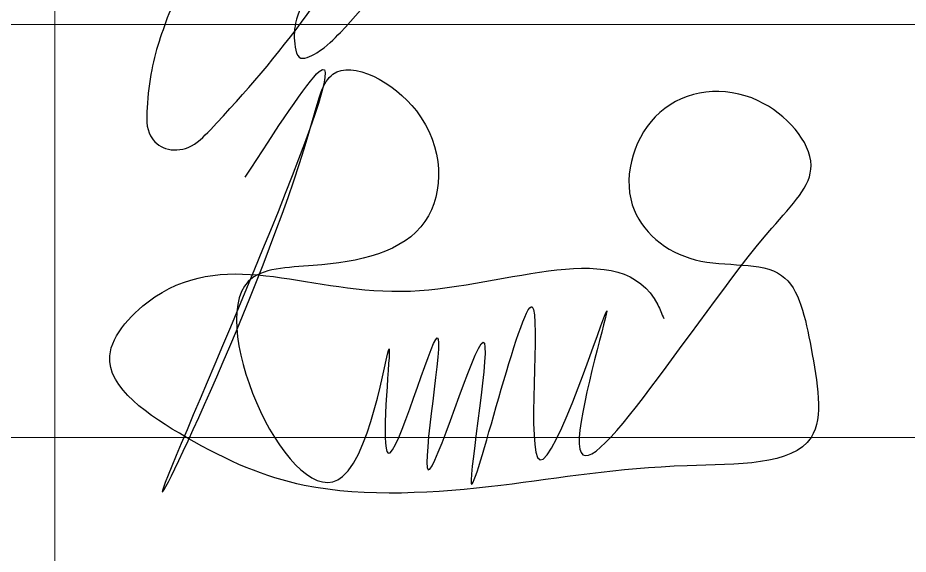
# Model space of a CAD drawing. Header units: millimetres. Extents: x -149347 to 251215, y -2929184 to -2541447.
# Drawn here: x 175975 to 177013, y -2691500 to -2690875 of the extents above; entities that cross this region are included whole.
import ezdxf

# ---------------------------------------------------------------- set-up
doc = ezdxf.new("R2010")
doc.units = ezdxf.units.MM

# ---------------------------------------------------------------- blocks, each defined once
blk = doc.blocks.new('mekteb')
at = {"linetype": 'Continuous', "lineweight": 15}
for p, q in [((124843.3, -1843866.5), (124843.3, -1849366.4)), ((120843.4, -1847866.4), (139343.2, -1847866.4)), ((120843.4, -1848366.4), (127343.3, -1848366.4))]:
    blk.add_line(p, q, dxfattribs=at)
at = {"lineweight": 30}
for points, knots in [([(125148.8, -1847549.4), (125116.2, -1847597.7), (125052.9, -1847691.3), (124993.7, -1847817.5), (124960.3, -1847910.1), (124954.7, -1847962.6), (124953.3, -1848000.3), (124977.1, -1848020.4), (125008.8, -1848017.7), (125067.3, -1847956.9), (125141.3, -1847870.5), (125228.3, -1847735.3), (125304, -1847625.8), (125354.3, -1847525.5), (125382.9, -1847444), (125386.4, -1847385.3), (125387.3, -1847332.4), (125345.4, -1847313.5), (125292.8, -1847334.7), (125238.2, -1847386.4), (125173, -1847461.4), (125114.6, -1847542.6), (125066.5, -1847619.6), (125041.1, -1847686.6), (125034.9, -1847743), (125034.5, -1847789.8), (125065.7, -1847815.6), (125116.7, -1847793.1), (125157.5, -1847740.5), (125205.2, -1847685.1), (125243.1, -1847657.2), (125245.5, -1847624.8), (125207.3, -1847662.9), (125196.4, -1847700.1), (125159.1, -1847764.9), (125151.8, -1847821.5), (125133.1, -1847861.5), (125132.2, -1847887.3), (125138.4, -1847912.6), (125168.7, -1847897.2), (125212.4, -1847852.5), (125269.1, -1847781.6), (125329.8, -1847717.7), (125357.6, -1847677), (125374.8, -1847654.5), (125376.8, -1847632.4), (125348.2, -1847639.9), (125333.5, -1847670.1), (125313.3, -1847708.5), (125291.6, -1847745.9), (125282.3, -1847778.2), (125273.8, -1847800.6), (125284.5, -1847817.2), (125301.6, -1847816), (125337.4, -1847783), (125370.3, -1847729.6), (125414.7, -1847670), (125426, -1847641.9), (125429.2, -1847614.9), (125400.4, -1847622), (125383.7, -1847645.1), (125359.5, -1847680.7), (125328.4, -1847725.2), (125322.3, -1847771.8), (125315.8, -1847806.8), (125335.8, -1847827.7), (125365.3, -1847814.7), (125405.3, -1847770.1), (125454.4, -1847707.6), (125507.6, -1847632), (125522.2, -1847576.2), (125555.8, -1847546.5), (125539.3, -1847516.5), (125539.9, -1847478.6), (125565, -1847445.2), (125593, -1847425.5), (125626.7, -1847429.1), (125625, -1847447.9), (125624, -1847459)], [0, 0, 0, 0, 33.496667, 64.919698, 80.424452, 89.37392, 95.929397, 100.545896, 105.730752, 112.297616, 147.527421, 173.280387, 204.144189, 224.178603, 238.003441, 252.993619, 259.397865, 265.521752, 275.538902, 290.195711, 308.745472, 332.757742, 347.709231, 361.010782, 373.395509, 380.831222, 386.565847, 393.223047, 409.506941, 425.353489, 434.979045, 436.458376, 440.071449, 453.398233, 468.091627, 479.037609, 486.776194, 492.376752, 494.84575, 498.981676, 506.238381, 535.206392, 548.175622, 557.385775, 563.397453, 564.636539, 568.64233, 575.163643, 584.17996, 593.624175, 599.744091, 603.890724, 606.564468, 609.515996, 612.358556, 634.215419, 646.458386, 651.296069, 654.872092, 658.450424, 664.200858, 672.003001, 683.522818, 694.594426, 699.200829, 702.973563, 708.548492, 714.81026, 738.365849, 753.906674, 767.505787, 771.414259, 777.005788, 784.132745, 792.718098, 799.796942, 803.511627, 808.83793, 808.83793, 808.83793, 808.83793]), ([(125073.7, -1848051.5), (125111.1, -1847993.8), (125277.4, -1847737.4), (124795.6, -1848816), (125121.2, -1848133), (125176.8, -1847895.5), (125314, -1847967.9), (125315.5, -1848131.5), (125181.5, -1848160.8), (124991.5, -1848160.9), (125198.3, -1848607.9), (125262.4, -1848136), (125224.5, -1848509.9), (125340.7, -1848096.6), (125258.1, -1848562.8), (125399.7, -1848091.5), (125307.8, -1848620.7), (125454.6, -1848004.1), (125393.4, -1848572.4), (125555.5, -1848069.7), (125408.1, -1848568.8), (125650.4, -1848165.2), (125784.5, -1848038.5), (125694, -1847935), (125560.7, -1847951.1), (125517.6, -1848088.5), (125614.9, -1848168.5), (125737, -1848145.7), (125759.9, -1848262.7), (125785.2, -1848402.4), (125566, -1848395.7), (125388.3, -1848428.2), (125163.7, -1848443.7), (125015.5, -1848379.3), (124872.6, -1848283.9), (125027.5, -1848118.4), (125247.2, -1848251.1), (125538.4, -1848116.2), (125578.1, -1848216.9), (125580.4, -1848222.6)], [0, 0, 0, 0, 156.012986, 693.805296, 1176.315692, 1234.844091, 1345.32841, 1479.423295, 1624.902064, 1706.031216, 1968.499507, 2131.598371, 2256.385035, 2408.154028, 2568.015144, 2736.215703, 2907.900002, 3134.11478, 3319.706549, 3517.578826, 3674.51346, 4018.630363, 4108.322438, 4209.676572, 4329.44437, 4445.985938, 4547.075384, 4653.434199, 4748.317673, 4856.530617, 5010.254599, 5237.441356, 5475.27363, 5629.356622, 5764.806441, 5854.662805, 6163.92677, 6464.056531, 6482.156005, 6482.156005, 6482.156005, 6482.156005])]:
    blk.add_open_spline(points, degree=3, knots=knots, dxfattribs=at)

msp = doc.modelspace()

# ---------------------------------------------------------------- block references
at = {"color": 7, "lineweight": 15, "xscale": 0.9625013197857314, "yscale": 0.9625013197857314, "zscale": 0.9625013197857314}
msp.add_blockref('mekteb', (55856.83516, -912308.31431), dxfattribs=at)

doc.saveas('drawing.dxf')
